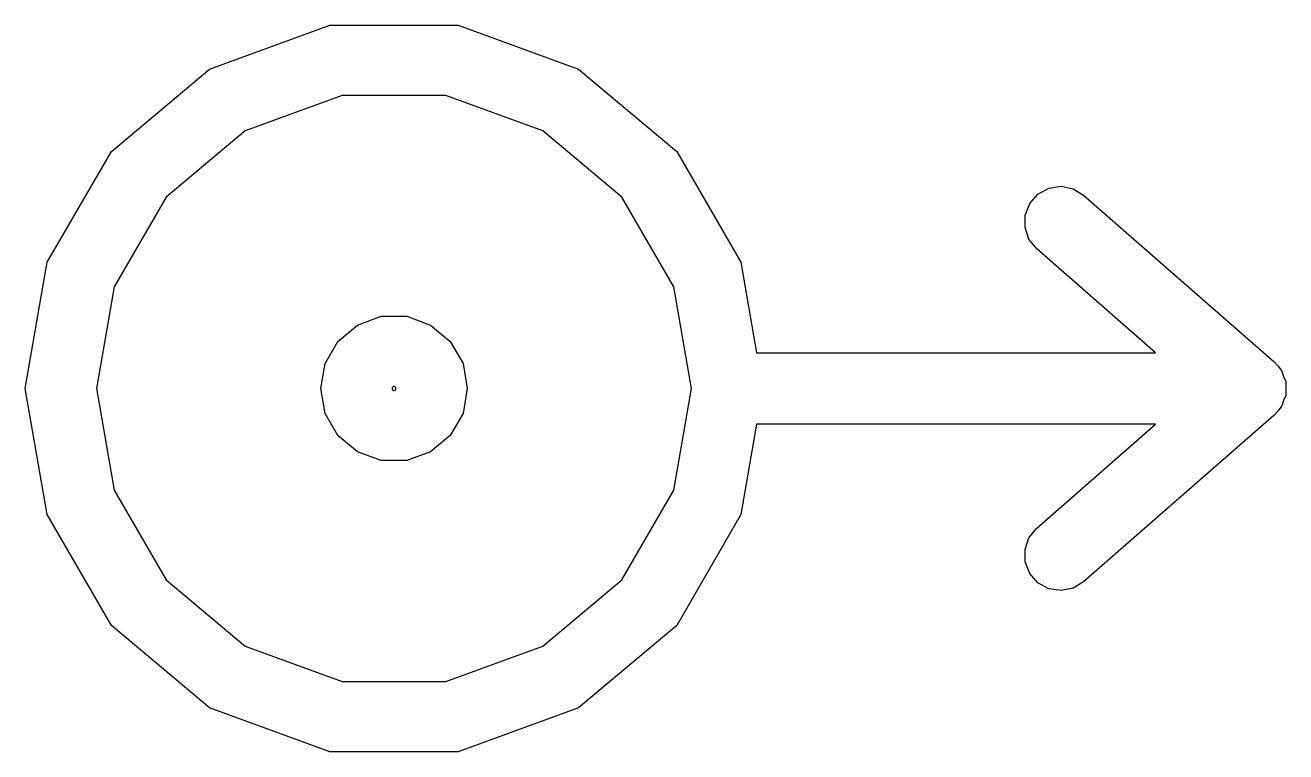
# Model space of a CAD drawing. Extents: x 128.6 to 150.7, y -110.4 to -83.5.
# Drawn here: x 148.026 to 150.675, y -97.765 to -96.237 of the extents above; entities that cross this region are included whole.
import ezdxf

# ---------------------------------------------------------------- set-up
doc = ezdxf.new("R2010")
doc.units = 0
doc.header["$MEASUREMENT"] = 0
doc.layers.add('BLACK', color=7, linetype='CONTINUOUS')

msp = doc.modelspace()

# ---------------------------------------------------------------- linework, layer by layer
at = {"layer": 'Black'}
for p, q in [((148.413, -96.3294), (148.666, -96.2373)), ((148.666, -96.2373), (148.936, -96.2373)), ((148.936, -96.2373), (149.189, -96.3294)), ((148.207, -96.5025), (148.413, -96.3294)), ((149.189, -96.3294), (149.395, -96.5025)), ((148.692, -96.385), (148.488, -96.4593)), ((148.91, -96.385), (148.692, -96.385)), ((149.114, -96.4593), (148.91, -96.385)), ((148.488, -96.4593), (148.322, -96.5989)), ((149.28, -96.5989), (149.114, -96.4593)), ((148.072, -96.7357), (148.207, -96.5025)), ((149.395, -96.5025), (149.53, -96.7357)), ((150.154, -96.5925), (150.177, -96.5799)), ((150.177, -96.5799), (150.203, -96.5759)), ((150.203, -96.5759), (150.228, -96.581)), ((150.228, -96.581), (150.25, -96.5945)), ((148.322, -96.5989), (148.213, -96.787)), ((149.389, -96.787), (149.28, -96.5989)), ((150.137, -96.6121), (150.154, -96.5925)), ((150.25, -96.5945), (150.65, -96.9445)), ((150.127, -96.6364), (150.137, -96.6121)), ((150.127, -96.6624), (150.127, -96.6364)), ((150.135, -96.6871), (150.127, -96.6624)), ((150.152, -96.7074), (150.135, -96.6871)), ((150.401, -96.9259), (150.152, -96.7074)), ((148.026, -97.0009), (148.072, -96.7357)), ((149.53, -96.7357), (149.563, -96.9259)), ((148.213, -96.787), (148.176, -97.0009)), ((149.426, -97.0009), (149.389, -96.787)), ((148.683, -96.9019), (148.724, -96.8675)), ((148.724, -96.8675), (148.774, -96.8492)), ((148.774, -96.8492), (148.828, -96.8492)), ((148.828, -96.8492), (148.878, -96.8675)), ((148.878, -96.8675), (148.919, -96.9019)), ((148.656, -96.9482), (148.683, -96.9019)), ((148.919, -96.9019), (148.946, -96.9482)), ((149.563, -96.9259), (150.401, -96.9259)), ((148.647, -97.0009), (148.656, -96.9482)), ((148.946, -96.9482), (148.955, -97.0009)), ((150.65, -96.9445), (150.658, -96.9534)), ((150.658, -96.9534), (150.665, -96.9621)), ((150.665, -96.9621), (150.665, -96.9628)), ((150.665, -96.9628), (150.666, -96.9634)), ((150.666, -96.9634), (150.666, -96.9642)), ((150.666, -96.9642), (150.667, -96.9648)), ((150.667, -96.9648), (150.67, -96.9757)), ((150.67, -96.9757), (150.675, -96.9864)), ((148.072, -97.2661), (148.026, -97.0009)), ((148.176, -97.0009), (148.213, -97.2148)), ((148.656, -97.0536), (148.647, -97.0009)), ((148.798, -96.9983), (148.797, -96.9995)), ((148.797, -96.9995), (148.797, -97.0009)), ((148.797, -97.0009), (148.797, -97.0023)), ((148.797, -97.0023), (148.798, -97.0035)), ((148.799, -96.9974), (148.798, -96.9983)), ((148.798, -97.0035), (148.799, -97.0044)), ((148.8, -96.9969), (148.799, -96.9974)), ((148.799, -97.0044), (148.8, -97.0049)), ((148.802, -96.9969), (148.8, -96.9969)), ((148.8, -97.0049), (148.802, -97.0049)), ((148.803, -96.9974), (148.802, -96.9969)), ((148.802, -97.0049), (148.803, -97.0044)), ((148.804, -96.9983), (148.803, -96.9974)), ((148.803, -97.0044), (148.804, -97.0035)), ((148.805, -96.9995), (148.804, -96.9983)), ((148.804, -97.0035), (148.805, -97.0023)), ((148.805, -97.0009), (148.805, -96.9995)), ((148.805, -97.0023), (148.805, -97.0009)), ((148.955, -97.0009), (148.946, -97.0536)), ((149.389, -97.2148), (149.426, -97.0009)), ((150.675, -96.9864), (150.675, -96.9872)), ((150.675, -96.9872), (150.675, -96.9879)), ((150.675, -96.9879), (150.675, -96.9887)), ((150.675, -96.9887), (150.675, -96.9894)), ((150.675, -96.9894), (150.675, -97.0009)), ((150.675, -97.0009), (150.675, -97.0124)), ((150.67, -97.0262), (150.667, -97.0371)), ((150.675, -97.0155), (150.67, -97.0262)), ((150.675, -97.0124), (150.675, -97.0132)), ((150.675, -97.0132), (150.675, -97.0139)), ((150.675, -97.0139), (150.675, -97.0147)), ((150.675, -97.0147), (150.675, -97.0155)), ((148.683, -97.0999), (148.656, -97.0536)), ((148.946, -97.0536), (148.919, -97.0999)), ((150.65, -97.0574), (150.25, -97.4074)), ((150.658, -97.0484), (150.65, -97.0574)), ((150.665, -97.0398), (150.658, -97.0484)), ((150.666, -97.0384), (150.665, -97.039)), ((150.665, -97.039), (150.665, -97.0398)), ((150.667, -97.0371), (150.666, -97.0377)), ((150.666, -97.0377), (150.666, -97.0384)), ((149.563, -97.0759), (149.53, -97.2661)), ((150.401, -97.0759), (149.563, -97.0759)), ((150.152, -97.2945), (150.401, -97.0759)), ((148.724, -97.1343), (148.683, -97.0999)), ((148.919, -97.0999), (148.878, -97.1343)), ((148.774, -97.1526), (148.724, -97.1343)), ((148.878, -97.1343), (148.828, -97.1526)), ((148.828, -97.1526), (148.774, -97.1526)), ((148.213, -97.2148), (148.322, -97.4029)), ((149.28, -97.4029), (149.389, -97.2148)), ((148.207, -97.4994), (148.072, -97.2661)), ((149.53, -97.2661), (149.395, -97.4994)), ((150.135, -97.3148), (150.152, -97.2945)), ((150.127, -97.3394), (150.135, -97.3148)), ((150.127, -97.3655), (150.127, -97.3394)), ((150.137, -97.3898), (150.127, -97.3655)), ((148.322, -97.4029), (148.488, -97.5426)), ((149.114, -97.5426), (149.28, -97.4029)), ((150.154, -97.4094), (150.137, -97.3898)), ((150.177, -97.4219), (150.154, -97.4094)), ((150.203, -97.4259), (150.177, -97.4219)), ((150.228, -97.4209), (150.203, -97.4259)), ((150.25, -97.4074), (150.228, -97.4209)), ((148.413, -97.6725), (148.207, -97.4994)), ((149.395, -97.4994), (149.189, -97.6725)), ((148.488, -97.5426), (148.692, -97.6169)), ((148.91, -97.6169), (149.114, -97.5426)), ((148.692, -97.6169), (148.91, -97.6169)), ((148.666, -97.7646), (148.413, -97.6725)), ((149.189, -97.6725), (148.936, -97.7646)), ((148.936, -97.7646), (148.666, -97.7646))]:
    msp.add_line(p, q, dxfattribs=at)

doc.saveas('drawing.dxf')
